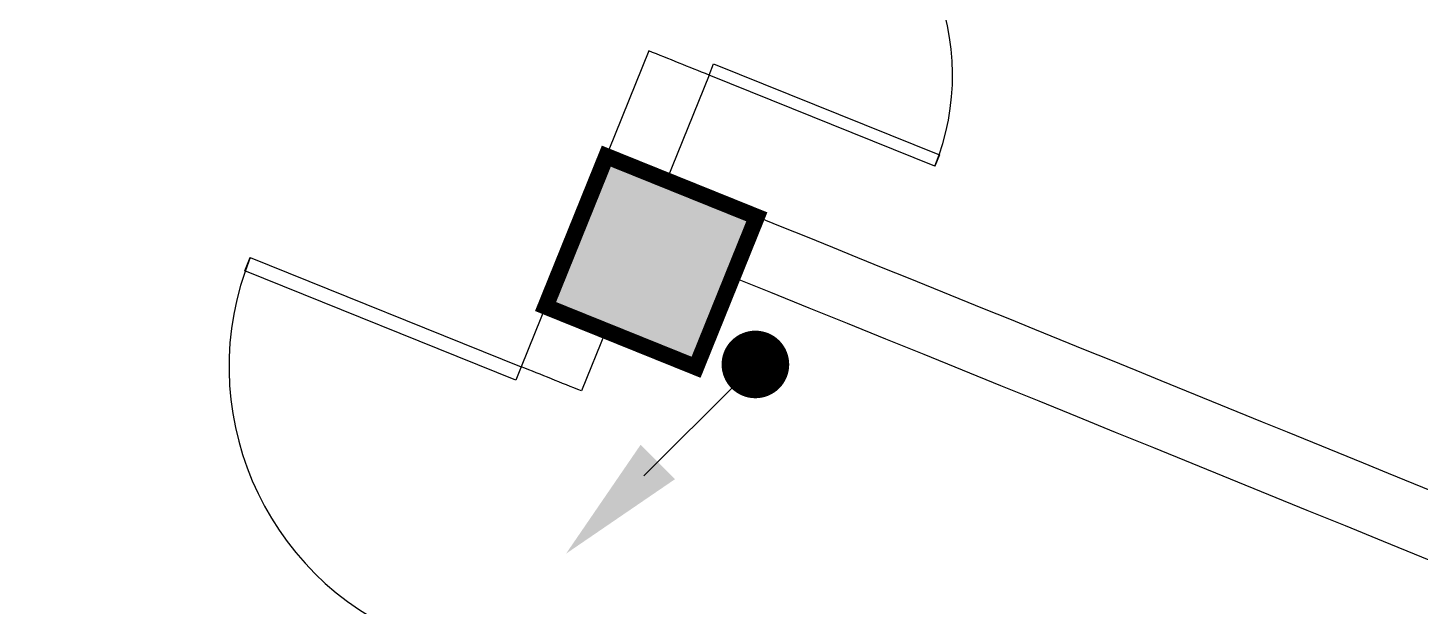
# Model space of a CAD drawing. Extents: x 23618587 to 48466785, y 42305484 to 86624613.
# Drawn here: x 24358428 to 24362717, y 43358301 to 43360084 of the extents above; entities that cross this region are included whole.
import ezdxf

# ---------------------------------------------------------------- set-up
doc = ezdxf.new("R2010")
doc.units = 0
doc.header["$MEASUREMENT"] = 0
doc.layers.get('0').update_dxf_attribs({"linetype": 'CONTINUOUS'})
for name, color, linetype in [('AC-W', 7, 'CONTINUOUS'), ('LWIRE', 4, 'CONTINUOUS'), ('楼控', 1, 'CONTINUOUS')]:
    doc.layers.add(name, color=color, linetype=linetype)

# ---------------------------------------------------------------- blocks, each defined once
blk = doc.blocks.new('_WRLD2')
for p, q in [((0.1042, 0.1042), (0.1042, 0.1042)), ((-0.6875, -0.6875), (-0.1042, -0.1042)), ((-0.1042, -0.1042), (-0.1042, -0.1042))]:
    blk.add_line(p, q)
at = {"const_width": 0.2083}
blk.add_lwpolyline([(0.1042, 0, 1), (-0.1042, 0, 1)], format="xyb", close=True, dxfattribs=at)
blk.add_solid([(-0.495, -0.7071), (-0.7071, -0.495), (-1.1667, -1.1667)])
at = {"width": 0.8, "flags": 9}
blk.add_attdef('A', (0, 0), '', height=0.00002, rotation=180, dxfattribs=at)
blk = doc.blocks.new('A$C3A741A3D')
at = {"layer": 'LWIRE', "xscale": 500, "yscale": 500, "zscale": 500}
blk.add_blockref('_WRLD2', (583.4, 583.4), dxfattribs=at)
blk = doc.blocks.new('A$C21376E05')
at = {"layer": '楼控', "color": 1}
blk.add_blockref('A$C3A741A3D', (0, 0), dxfattribs=at)

msp = doc.modelspace()

# ---------------------------------------------------------------- hatches: boundary and pattern name
at = {"layer": 'AC-W'}
msp.add_hatch(color=7, dxfattribs=at).paths.add_polyline_path([(24360210.23244, 43359687.992), (24360023.01962, 43359224.36353), (24360486.64809, 43359037.15071), (24360673.86092, 43359500.77918)])
msp.add_hatch(color=7, dxfattribs=at).paths.add_polyline_path([(24360210.23244, 43359687.992), (24360023.01962, 43359224.36353), (24360486.64809, 43359037.15071), (24360673.86092, 43359500.77918)])

# ---------------------------------------------------------------- linework, layer by layer
at = {"layer": 'AC-W', "color": 7}
for p, q in [((24360341.28614, 43360012.48549), (24359948.07863, 43359038.89005)), ((24360341.28614, 43360012.48549), (24359948.07863, 43359038.89005)), ((24360526.7532, 43359937.63919), (24360395.68383, 43359613.10687)), ((24360526.7532, 43359937.63919), (24360395.68383, 43359613.10687)), ((24360208.44218, 43359149.49004), (24360133.54574, 43358964.04384)), ((24360208.44218, 43359149.49004), (24360133.54574, 43358964.04384))]:
    msp.add_line(p, q, dxfattribs=at)
for points in [[(24360526.76199, 43359937.63565), (24360540.80467, 43359972.40709), (24361236.23346, 43359691.55339), (24361222.19077, 43359656.78195)], [(24359948.07863, 43359038.89005), (24359931.22688, 43358997.16454), (24359096.71659, 43359334.19951), (24359113.56834, 43359375.92502)]]:
    msp.add_lwpolyline(points, close=True, dxfattribs=at)
at = {"layer": 'AC-W', "color": 7, "const_width": 50}
msp.add_lwpolyline([(24360673.86092, 43359500.77918), (24360486.64809, 43359037.15071), (24360023.01962, 43359224.36353), (24360210.23244, 43359687.992)], close=True, dxfattribs=at)
msp.add_lwpolyline([(24360673.86092, 43359500.77918), (24360486.64809, 43359037.15071), (24360023.01962, 43359224.36353), (24360210.23244, 43359687.992)], close=True, dxfattribs=at)
at = {"layer": 'AC-W', "color": 7, "ltscale": 300}
for centre, radius, start, end in [((24189221.26409, 43293340.65083), 196000, 18.7775437664, 29.0000337956), ((24148685.34615, 42835267.72991), 567722.67138, 66.5260012819, 69.3279804304), ((24162246.90911, 42870268.06754), 513099.72014, 62.6224147924, 75.1443656534)]:
    msp.add_arc(centre, radius, start, end, dxfattribs=at)
at = {"layer": 'AC-W', "color": 7}
for centre, radius, start, end in [((24148685.34615, 42835267.72991), 567822.67138, 66.8075794562, 69.3229354503), ((24148759.7883, 42835660.74182), 530172.67138, 79.4743453433, 79.4743453433), ((24148766.30591, 42835659.45113), 530172.67138, 78.1227654299, 78.1227654299), ((24148779.34207, 42835656.52904), 530172.67138, 76.2090487924, 76.2090487924), ((24148685.34615, 42835267.72991), 567622.67138, 66.7997511767, 68.2411710536), ((24360526.76199, 43359937.63565), 750, 338.00834205, 68.00834206), ((24148685.34615, 42835267.72991), 565822.67138, 68.0130356525, 68.0333022234), ((24148685.34615, 42835267.72991), 565822.67138, 68.0130356525, 68.0333022234), ((24148685.34615, 42835267.72991), 565472.67138, 66.8927523705, 67.9826562671), ((24359948.07863, 43359038.89005), 900, 158.00761883, 248.00761882), ((24148685.34615, 42835267.72991), 565272.67138, 67.1564759426, 67.9826461811), ((24148685.34615, 42835267.72991), 565272.67138, 67.1564759426, 67.9826461798), ((24148685.34615, 42835267.72991), 564772.67138, 68.0130601102, 68.0333499657), ((24148685.34615, 42835267.72991), 564772.67138, 68.0130601102, 68.0333499657)]:
    msp.add_arc(centre, radius, start, end, dxfattribs=at)

# ---------------------------------------------------------------- block references
at = {"layer": '楼控', "color": 1}
msp.add_blockref('A$C21376E05', (24360086.00497, 43358462.414), dxfattribs=at)

doc.saveas('drawing.dxf')
